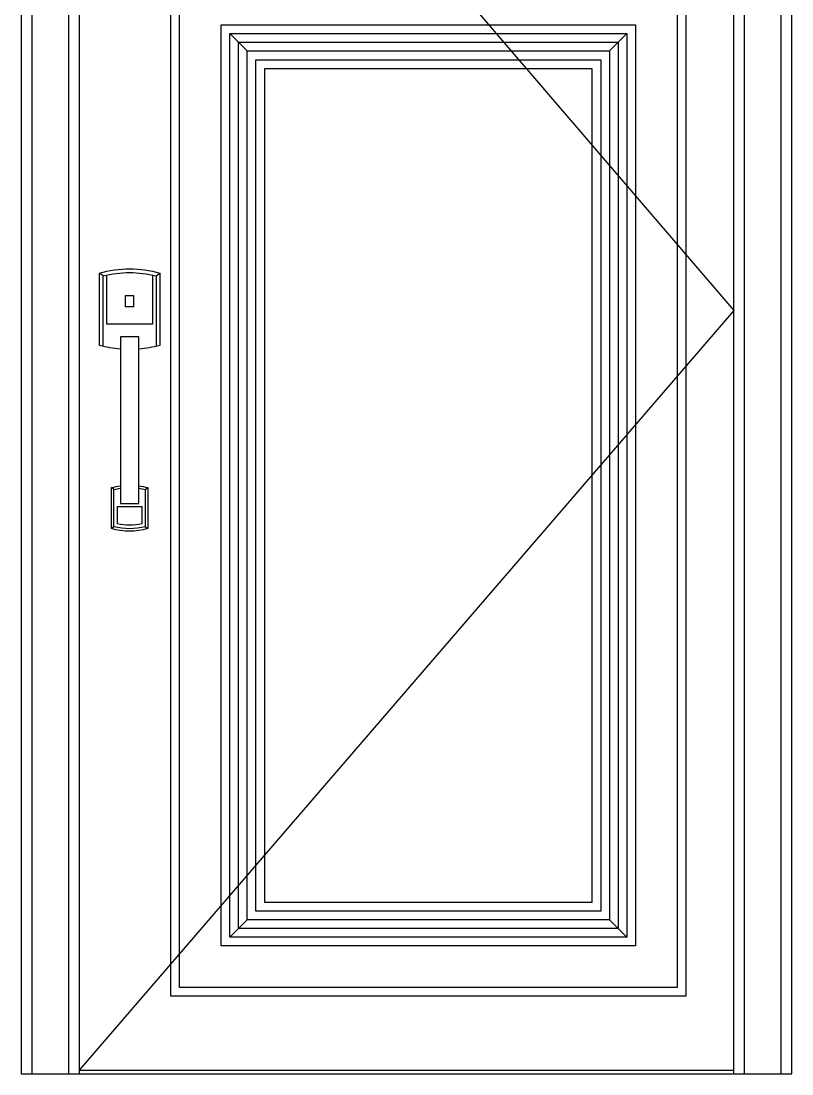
# Model space of a CAD drawing. Header units: metres. Extents: x 878 to 1938, y 746 to 2926.
# Drawn here: x 878 to 1938, y 746 to 2194 of the extents above; entities that cross this region are included whole.
import ezdxf

# ---------------------------------------------------------------- set-up
doc = ezdxf.new("R2010")
doc.units = ezdxf.units.M
for name, color, linetype in [('2', 2, 'Continuous'), ('3', 3, 'Continuous'), ('4', 4, 'Continuous'), ('7', 7, 'Continuous')]:
    doc.layers.add(name, color=color, linetype=linetype)

# ---------------------------------------------------------------- blocks, each defined once
blk = doc.blocks.new('A$C1B8E459C')
at = {"layer": '3'}
for p, q in [((4.98, 347.79), (0, 351.61)), ((77.97, 347.79), (82.95, 351.61)), ((19.91, 53.85), (16.59, 56.41)), ((63.04, 53.85), (66.36, 56.41)), ((19.91, 2.55), (16.59, 0)), ((63.04, 2.55), (66.36, 0))]:
    blk.add_line(p, q, dxfattribs=at)
for points in [[(77.97, 250.77), (77.97, 347.79, 0.12), (4.98, 347.79), (4.98, 250.77)], [(29.03, 55.63, 0.03), (19.91, 53.85), (19.91, 2.55, 0.12), (63.04, 2.55), (63.04, 53.85, 0.03), (53.92, 55.63)]]:
    blk.add_lwpolyline(points, format="xyb", dxfattribs=at)
blk.add_lwpolyline([(9.95, 348.95), (9.95, 281.49), (73, 281.49), (73, 348.95)], dxfattribs=at)
blk.add_lwpolyline([(58.06, 30.69), (24.88, 30.69), (24.88, 6.53, 0.1), (58.06, 6.53), (58.06, 30.69)], format="xyb", close=True, dxfattribs=at)
at = {"layer": '7'}
for points in [[(53.92, 246.88, 0.05), (82.95, 252.07), (82.95, 351.61, 0.14), (0, 351.61), (0, 252.07, 0.05), (29.03, 246.88, 0.05)], [(29.03, 58.98, 0.03), (16.59, 56.41), (16.59, 0, 0.14), (66.36, 0), (66.36, 56.41, 0.03), (53.92, 58.98)]]:
    blk.add_lwpolyline(points, format="xyb", dxfattribs=at)
for points in [[(36.01, 305.21), (46.94, 305.21), (46.94, 320.81), (36.01, 320.81)], [(29.03, 34.63), (29.03, 263.81), (53.92, 263.81), (53.92, 34.63)]]:
    blk.add_lwpolyline(points, close=True, dxfattribs=at)

msp = doc.modelspace()

# ---------------------------------------------------------------- linework, layer by layer
at = {"layer": '2'}
msp.add_line((877.67, 745.74), (1937.67, 745.74), dxfattribs=at)
at = {"layer": '3'}
for p, q in [((1188.67, 2152.74), (1164.67, 2176.74)), ((1710.67, 2176.74), (1686.67, 2152.74)), ((1188.67, 957.74), (1164.67, 933.74)), ((1710.67, 933.74), (1686.67, 957.74)), ((957.67, 750.74), (1857.67, 750.74))]:
    msp.add_line(p, q, dxfattribs=at)
for points in [[(1922.67, 745.74), (1922.67, 2910.74), (892.67, 2910.74), (892.67, 745.74)], [(1872.67, 745.74), (1872.67, 2860.74), (942.67, 2860.74), (942.67, 745.74)], [(957.67, 2845.74), (1857.67, 1795.74), (957.67, 750.74)]]:
    msp.add_lwpolyline(points, dxfattribs=at)
for points in [[(1779.67, 2245.74), (1779.67, 864.74), (1095.67, 864.74), (1095.67, 2245.74)], [(1722.67, 2188.74), (1722.67, 921.74), (1152.67, 921.74), (1152.67, 2188.74)], [(1698.67, 2164.74), (1698.67, 945.74), (1176.67, 945.74), (1176.67, 2164.74)], [(1674.67, 2140.74), (1674.67, 969.74), (1200.67, 969.74), (1200.67, 2140.74)]]:
    msp.add_lwpolyline(points, close=True, dxfattribs=at)
at = {"layer": '4'}
for points in [[(1937.67, 745.74), (1937.67, 2925.74), (877.67, 2925.74), (877.67, 745.74)], [(1857.67, 745.74), (1857.67, 2845.74), (957.67, 2845.74), (957.67, 745.74)]]:
    msp.add_lwpolyline(points, dxfattribs=at)
at = {"layer": '7'}
msp.add_lwpolyline([(1857.67, 745.74), (1857.67, 2845.74), (957.67, 2845.74), (957.67, 745.74)], dxfattribs=at)
for points in [[(1791.67, 2257.74), (1791.67, 852.74), (1083.67, 852.74), (1083.67, 2257.74)], [(1710.67, 2176.74), (1710.67, 933.74), (1164.67, 933.74), (1164.67, 2176.74)], [(1686.67, 2152.74), (1686.67, 957.74), (1188.67, 957.74), (1188.67, 2152.74)], [(1662.67, 2128.74), (1662.67, 981.74), (1212.67, 981.74), (1212.67, 2128.74)]]:
    msp.add_lwpolyline(points, close=True, dxfattribs=at)

# ---------------------------------------------------------------- block references
at = {"layer": '3', "xscale": -1}
msp.add_blockref('A$C1B8E459C', (1068.43, 1495.74), dxfattribs=at)

doc.saveas('drawing.dxf')
